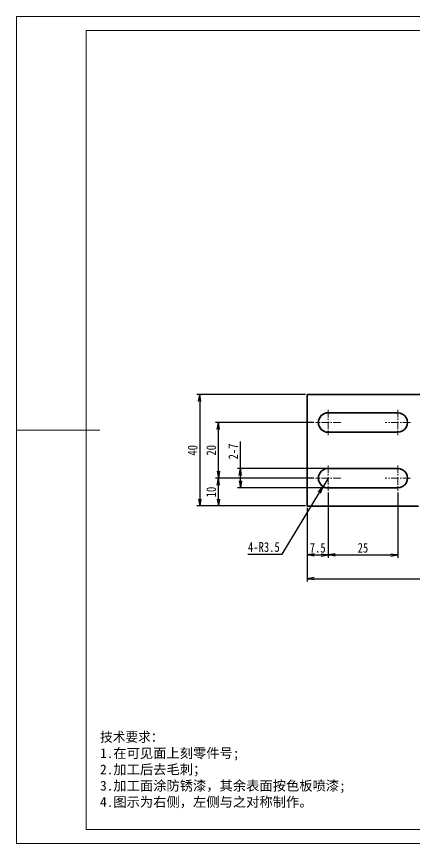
# Model space of a CAD drawing. Header units: millimetres. Extents: x -15766 to 80009, y -9701 to 15159.
# Drawn here: x 9516.9 to 9660, y 13253.7 to 13550.7 of the extents above; entities that cross this region are included whole.
import ezdxf

# ---------------------------------------------------------------- set-up
doc = ezdxf.new("R2010")
doc.units = ezdxf.units.MM
doc.linetypes.add('CENTER-HOKUTO_1', pattern=[16, 13, -1, 1, -1])
doc.linetypes.add('DASHDOT', pattern=[18.5, 12, -3, 0.5, -3])
doc.layers.get('DEFPOINTS').update_dxf_attribs({"lineweight": 18})
for name, color, linetype, lineweight in [('AM_7', 2, 'CENTER-HOKUTO_1', 18), ('AM_VIS', 7, 'Continuous', 18), ('CDRAFT0', 7, 'Continuous', 18), ('title_frame', 7, 'Continuous', 18), ('word_dim', 9, 'Continuous', 18), ('粗实线层_1', 7, 'Continuous', 15)]:
    doc.layers.add(name, color=color, linetype=linetype, lineweight=lineweight)
doc.styles.add('DIM', font='', dxfattribs={"width": 0.8})
doc.styles.get('DIM').set_extended_font_data('NSimSun')
doc.dimstyles.new('1-1$0', dxfattribs={"dimtxt": 3.5, "dimasz": 2.5, "dimexe": 1, "dimexo": 0.625, "dimgap": 0.8, "dimtad": 1, "dimdsep": 46, "dimtxsty": 'DIM', "dimblk": 'OPEN', "dimcen": 0, "dimdle": 5, "dimclrd": 256, "dimclre": 256, "dimclrt": 3, "dimazin": 3, "dimtfac": 0.5, "dimtmove": 0, "dimatfit": 3, "dimldrblk": 'OPEN', "dimfxl": 0, "dimtolj": 1, "dimarcsym": 0})
doc.dimstyles.new('1-1$4', dxfattribs={"dimtxt": 3.5, "dimasz": 2.5, "dimexe": 1, "dimexo": 0.625, "dimgap": 0.8, "dimtad": 1, "dimtih": 1, "dimtoh": 1, "dimzin": 12, "dimdsep": 46, "dimtxsty": 'DIM', "dimblk": 'OPEN', "dimcen": 0, "dimdle": 5, "dimclrd": 256, "dimclre": 256, "dimclrt": 3, "dimazin": 3, "dimtfac": 0.5, "dimtmove": 0, "dimatfit": 3, "dimldrblk": 'OPEN', "dimfxl": 0, "dimtolj": 1, "dimarcsym": 0})

# ---------------------------------------------------------------- blocks, each defined once
blk = doc.blocks.new('*X588')
at = {"layer": 'CDRAFT0'}
for p, q in [((420, 297), (0, 297)), ((0, 297), (0, 0)), ((0, 0), (420, 0))]:
    blk.add_line(p, q, dxfattribs=at)
at = {"layer": '粗实线层_1'}
for p, q in [((415, 292), (25, 292)), ((25, 292), (25, 5)), ((0, 148.5), (30, 148.5)), ((25, 5), (415, 5))]:
    blk.add_line(p, q, dxfattribs=at)
blk = doc.blocks.new('_OPEN')
at = {"color": 0, "linetype": 'ByBlock', "lineweight": -2}
for p, q in [((-1, 0.166667), (0, 0)), ((-1, -0.166667), (0, 0)), ((0, 0), (-1, 0))]:
    blk.add_line(p, q, dxfattribs=at)
blk = doc.blocks.new('*D963')
at = {"layer": 'DEFPOINTS', "color": 0, "transparency": 16777216}
for p in [(9621.45, 13414.94), (9582.78, 13374.94), (9621.45, 13374.94)]:
    blk.add_point(p, dxfattribs=at)
at = {"layer": 'word_dim', "linetype": 'Continuous', "lineweight": -2, "transparency": 16777216}
for p, q in [((9620.83, 13414.94), (9581.78, 13414.94)), ((9582.78, 13412.44), (9582.78, 13377.44)), ((9620.83, 13374.94), (9581.78, 13374.94))]:
    blk.add_line(p, q, dxfattribs=at)
at = {"layer": 'word_dim', "lineweight": -2, "transparency": 16777216, "xscale": 2.5, "yscale": 2.5, "zscale": 2.5}
for p, rotation in [((9582.78, 13414.94), 90), ((9582.78, 13374.94), 270)]:
    blk.add_blockref('_OPEN', p, dxfattribs=dict(at, rotation=rotation))
at = {"layer": 'word_dim', "color": 3, "transparency": 16777216, "insert": (9580.23, 13394.94), "char_height": 3.5, "attachment_point": 5, "rotation": 90, "style": 'DIM'}
blk.add_mtext('\\A1;40', dxfattribs=at)
blk = doc.blocks.new('*D964')
at = {"layer": 'DEFPOINTS', "color": 0, "transparency": 16777216}
for p in [(9757.85, 13404.94), (9621.45, 13374.94), (9757.85, 13348.8)]:
    blk.add_point(p, dxfattribs=at)
at = {"layer": 'word_dim', "linetype": 'Continuous', "lineweight": -2, "transparency": 16777216}
for p, q in [((9757.85, 13404.31), (9757.85, 13347.8)), ((9621.45, 13374.31), (9621.45, 13347.8)), ((9623.95, 13348.8), (9755.35, 13348.8))]:
    blk.add_line(p, q, dxfattribs=at)
at = {"layer": 'word_dim', "lineweight": -2, "transparency": 16777216, "xscale": 2.5, "yscale": 2.5, "zscale": 2.5, "rotation": 180}
blk.add_blockref('_OPEN', (9621.45, 13348.8), dxfattribs=at)
at = {"layer": 'word_dim', "lineweight": -2, "transparency": 16777216, "xscale": 2.5, "yscale": 2.5, "zscale": 2.5}
blk.add_blockref('_OPEN', (9757.85, 13348.8), dxfattribs=at)
at = {"layer": 'word_dim', "color": 3, "transparency": 16777216, "insert": (9689.65, 13351.35), "char_height": 3.5, "attachment_point": 5, "style": 'DIM'}
blk.add_mtext('\\A1;136.4', dxfattribs=at)
blk = doc.blocks.new('*D971')
at = {"layer": 'DEFPOINTS', "color": 0, "transparency": 16777216}
for p in [(9589.49, 13384.94), (9624.4, 13384.94), (9621.45, 13374.94)]:
    blk.add_point(p, dxfattribs=at)
at = {"layer": 'word_dim', "linetype": 'Continuous', "lineweight": -2, "transparency": 16777216}
for p, q in [((9623.78, 13384.94), (9588.49, 13384.94)), ((9589.49, 13377.44), (9589.49, 13382.44)), ((9620.83, 13374.94), (9588.49, 13374.94))]:
    blk.add_line(p, q, dxfattribs=at)
at = {"layer": 'word_dim', "lineweight": -2, "transparency": 16777216, "xscale": 2.5, "yscale": 2.5, "zscale": 2.5}
for p, rotation in [((9589.49, 13384.94), 90), ((9589.49, 13374.94), 270)]:
    blk.add_blockref('_OPEN', p, dxfattribs=dict(at, rotation=rotation))
at = {"layer": 'word_dim', "color": 3, "transparency": 16777216, "insert": (9586.94, 13379.94), "char_height": 3.5, "attachment_point": 5, "rotation": 90, "style": 'DIM'}
blk.add_mtext('\\A1;10', dxfattribs=at)
blk = doc.blocks.new('*D972')
at = {"layer": 'DEFPOINTS', "color": 0, "transparency": 16777216}
for p in [(9589.49, 13404.94), (9624.4, 13404.94), (9624.4, 13384.94)]:
    blk.add_point(p, dxfattribs=at)
at = {"layer": 'word_dim', "linetype": 'Continuous', "lineweight": -2, "transparency": 16777216}
for p, q in [((9623.78, 13404.94), (9588.49, 13404.94)), ((9589.49, 13387.44), (9589.49, 13402.44)), ((9623.78, 13384.94), (9588.49, 13384.94))]:
    blk.add_line(p, q, dxfattribs=at)
at = {"layer": 'word_dim', "lineweight": -2, "transparency": 16777216, "xscale": 2.5, "yscale": 2.5, "zscale": 2.5}
for p, rotation in [((9589.49, 13404.94), 90), ((9589.49, 13384.94), 270)]:
    blk.add_blockref('_OPEN', p, dxfattribs=dict(at, rotation=rotation))
at = {"layer": 'word_dim', "color": 3, "transparency": 16777216, "insert": (9586.94, 13394.94), "char_height": 3.5, "attachment_point": 5, "rotation": 90, "style": 'DIM'}
blk.add_mtext('\\A1;20', dxfattribs=at)
blk = doc.blocks.new('*D973')
at = {"layer": 'DEFPOINTS', "color": 0, "transparency": 16777216}
for p in [(9597.39, 13388.44), (9628.95, 13388.44), (9628.95, 13381.44)]:
    blk.add_point(p, dxfattribs=at)
at = {"layer": 'word_dim', "linetype": 'Continuous', "lineweight": -2, "transparency": 16777216}
for p, q in [((9597.39, 13388.44), (9597.39, 13398.07)), ((9628.33, 13388.44), (9596.39, 13388.44)), ((9597.39, 13383.94), (9597.39, 13385.94)), ((9628.33, 13381.44), (9596.39, 13381.44))]:
    blk.add_line(p, q, dxfattribs=at)
at = {"layer": 'word_dim', "lineweight": -2, "transparency": 16777216, "xscale": 2.5, "yscale": 2.5, "zscale": 2.5}
for p, rotation in [((9597.39, 13388.44), 90), ((9597.39, 13381.44), 270)]:
    blk.add_blockref('_OPEN', p, dxfattribs=dict(at, rotation=rotation))
at = {"layer": 'word_dim', "color": 3, "transparency": 16777216, "insert": (9594.84, 13394.51), "char_height": 3.5, "attachment_point": 5, "rotation": 90, "style": 'DIM'}
blk.add_mtext('\\A1;2-7', dxfattribs=at)
blk = doc.blocks.new('*D641')
at = {"layer": 'DEFPOINTS', "color": 0, "transparency": 16777216}
for p in [(9628.95, 13384.94), (9627.14, 13381.94)]:
    blk.add_point(p, dxfattribs=at)
at = {"layer": 'word_dim', "linetype": 'Continuous', "lineweight": -2, "transparency": 16777216}
for p, q in [((9628.95, 13384.94), (9627.14, 13381.94)), ((9612.45, 13357.63), (9625.85, 13379.8)), ((9600.06, 13357.63), (9612.45, 13357.63))]:
    blk.add_line(p, q, dxfattribs=at)
at = {"layer": 'word_dim', "lineweight": -2, "transparency": 16777216, "xscale": 2.5, "yscale": 2.5, "zscale": 2.5, "rotation": 58.85203877905662}
blk.add_blockref('_OPEN', (9627.14, 13381.94), dxfattribs=at)
at = {"layer": 'word_dim', "color": 3, "transparency": 16777216, "insert": (9605.84, 13360.18), "char_height": 3.5, "attachment_point": 5, "style": 'DIM'}
blk.add_mtext('\\A1;4-R3.5', dxfattribs=at)
blk = doc.blocks.new('*D1219')
at = {"layer": 'DEFPOINTS', "color": 0, "transparency": 16777216}
for p in [(9628.95, 13380.39), (9621.45, 13374.94), (9628.95, 13357.36)]:
    blk.add_point(p, dxfattribs=at)
at = {"layer": 'word_dim', "linetype": 'Continuous', "lineweight": -2, "transparency": 16777216}
for p, q in [((9628.95, 13379.76), (9628.95, 13356.36)), ((9621.45, 13374.31), (9621.45, 13356.36)), ((9623.95, 13357.36), (9626.45, 13357.36))]:
    blk.add_line(p, q, dxfattribs=at)
at = {"layer": 'word_dim', "lineweight": -2, "transparency": 16777216, "xscale": 2.5, "yscale": 2.5, "zscale": 2.5, "rotation": 180}
blk.add_blockref('_OPEN', (9621.45, 13357.36), dxfattribs=at)
at = {"layer": 'word_dim', "lineweight": -2, "transparency": 16777216, "xscale": 2.5, "yscale": 2.5, "zscale": 2.5}
blk.add_blockref('_OPEN', (9628.95, 13357.36), dxfattribs=at)
at = {"layer": 'word_dim', "color": 3, "transparency": 16777216, "insert": (9625.2, 13359.91), "char_height": 3.5, "attachment_point": 5, "style": 'DIM'}
blk.add_mtext('\\A1;7.5', dxfattribs=at)
blk = doc.blocks.new('*D1220')
at = {"layer": 'DEFPOINTS', "color": 0, "transparency": 16777216}
for p in [(9628.95, 13380.39), (9653.95, 13380.39), (9653.95, 13357.36)]:
    blk.add_point(p, dxfattribs=at)
at = {"layer": 'word_dim', "linetype": 'Continuous', "lineweight": -2, "transparency": 16777216}
for p, q in [((9628.95, 13379.76), (9628.95, 13356.36)), ((9653.95, 13379.76), (9653.95, 13356.36)), ((9631.45, 13357.36), (9651.45, 13357.36))]:
    blk.add_line(p, q, dxfattribs=at)
at = {"layer": 'word_dim', "lineweight": -2, "transparency": 16777216, "xscale": 2.5, "yscale": 2.5, "zscale": 2.5, "rotation": 180}
blk.add_blockref('_OPEN', (9628.95, 13357.36), dxfattribs=at)
at = {"layer": 'word_dim', "lineweight": -2, "transparency": 16777216, "xscale": 2.5, "yscale": 2.5, "zscale": 2.5}
blk.add_blockref('_OPEN', (9653.95, 13357.36), dxfattribs=at)
at = {"layer": 'word_dim', "color": 3, "transparency": 16777216, "insert": (9641.45, 13359.91), "char_height": 3.5, "attachment_point": 5, "style": 'DIM'}
blk.add_mtext('\\A1;25', dxfattribs=at)

msp = doc.modelspace()

# ---------------------------------------------------------------- linework, layer by layer
at = {"layer": 'AM_7', "linetype": 'DASHDOT', "lineweight": 13, "ltscale": 0.227502}
for p, q in [((9628.95317, 13409.48688), (9628.95317, 13400.38679)), ((9653.95317, 13409.48688), (9653.95317, 13400.38679)), ((9628.95317, 13389.48688), (9628.95317, 13380.38679)), ((9653.95317, 13389.48688), (9653.95317, 13380.38679))]:
    msp.add_line(p, q, dxfattribs=at)
at = {"layer": 'AM_7', "linetype": 'DASHDOT', "lineweight": 13, "ltscale": 0.227515}
for p, q in [((9633.50396, 13404.93683), (9624.40337, 13404.93683)), ((9658.50396, 13404.93683), (9649.40337, 13404.93683)), ((9633.50396, 13384.93683), (9624.40337, 13384.93683)), ((9658.50396, 13384.93683), (9649.40337, 13384.93683))]:
    msp.add_line(p, q, dxfattribs=at)
at = {"layer": 'AM_VIS', "lineweight": 35}
for p, q in [((9621.45317, 13374.93683), (9621.45317, 13414.93683)), ((9717.85356, 13414.93683), (9621.45317, 13414.93683)), ((9653.95317, 13408.43683), (9628.95317, 13408.43683)), ((9628.95317, 13401.43683), (9653.95317, 13401.43683)), ((9653.95317, 13388.43683), (9628.95317, 13388.43683)), ((9628.95317, 13381.43683), (9653.95317, 13381.43683)), ((9621.45317, 13374.93683), (9661.45317, 13374.93683))]:
    msp.add_line(p, q, dxfattribs=at)
for centre, start, end in [((9628.95317, 13404.93683), 90.000003, 269.999997), ((9653.95317, 13404.93683), 269.999997, 90.000003), ((9628.95317, 13384.93683), 90.000003, 269.999997), ((9653.95317, 13384.93683), 269.999997, 90.000003)]:
    msp.add_arc(centre, 3.5, start, end, dxfattribs=at)

# ---------------------------------------------------------------- block references
at = {"layer": 'title_frame'}
msp.add_blockref('*X588', (9516.93579, 13253.73384), dxfattribs=at)

# ---------------------------------------------------------------- texts
at = {"layer": 'word_dim', "linetype": 'Continuous', "ltscale": 4, "insert": (9546.97017, 13293.73936), "char_height": 3.5, "width": 139.6035818, "attachment_point": 1}
msp.add_mtext('{\\C3;技术要求：\\P\\fNSimSun|b0|i0|c134|p49;1\\fSimSun|b0|i0|c134|p49;.在可见面上刻零件号;\\P2.加工后去毛刺；\\P3.加工面涂防锈漆，其余表面按色板喷漆;\\P\\fNSimSun|b0|i0|c134|p49;4\\fSimSun|b0|i0|c134|p49;.图示为右侧，左侧与之对称制作。\\P         }', dxfattribs=at)

# ---------------------------------------------------------------- dimensions: what is measured, and where the dimension line sits
at = {"layer": 'word_dim', "color": 3}
for base, p1, p2, picture, middle in [((9582.78295, 13374.93683), (9621.45317, 13414.93683), (9621.45317, 13374.93683), '*D963', (9580.23295, 13394.93683)), ((9589.4886, 13404.93683), (9624.40337, 13384.93683), (9624.40337, 13404.93683), '*D972', (9586.9386, 13394.93683)), ((9589.4886, 13384.93683), (9621.45317, 13374.93683), (9624.40337, 13384.93683), '*D971', (9586.9386, 13379.93683))]:
    dim = msp.add_linear_dim(base=base, p1=p1, p2=p2, angle=90, dimstyle='1-1$0', dxfattribs=at)
    dim.commit()
    dim.dimension.update_dxf_attribs({"geometry": picture, "text_midpoint": middle})
for base, p1, p2, picture, middle in [((9757.85356, 13348.79854), (9621.45317, 13374.93683), (9757.85356, 13404.93683), '*D964', (9689.65337, 13351.34854)), ((9628.95317, 13357.35646), (9621.45317, 13374.93683), (9628.95317, 13380.38679), '*D1219', (9625.20317, 13359.90646)), ((9653.95317, 13357.35646), (9628.95317, 13380.38679), (9653.95317, 13380.38679), '*D1220', (9641.45317, 13359.90646))]:
    dim = msp.add_linear_dim(base=base, p1=p1, p2=p2, dimstyle='1-1$0', dxfattribs=at)
    dim.commit()
    dim.dimension.update_dxf_attribs({"geometry": picture, "text_midpoint": middle})
dim = msp.add_linear_dim(base=(9597.39294, 13388.43683), p1=(9628.95317, 13381.43683), p2=(9628.95317, 13388.43683), angle=90, text='2-<>', dimstyle='1-1$0', dxfattribs=at)
dim.commit()
dim.dimension.update_dxf_attribs({"geometry": '*D973', "text_midpoint": (9594.84294, 13394.50572)})
dim = msp.add_radius_dim(center=(9628.95317, 13384.93683), mpoint=(9627.1428, 13381.94141), text='4-<>', dimstyle='1-1$4', dxfattribs=at)
dim.commit()
dim.dimension.update_dxf_attribs({"geometry": '*D641', "text_midpoint": (9605.8391, 13357.63137), "dimtype": 164})

doc.saveas('drawing.dxf')
